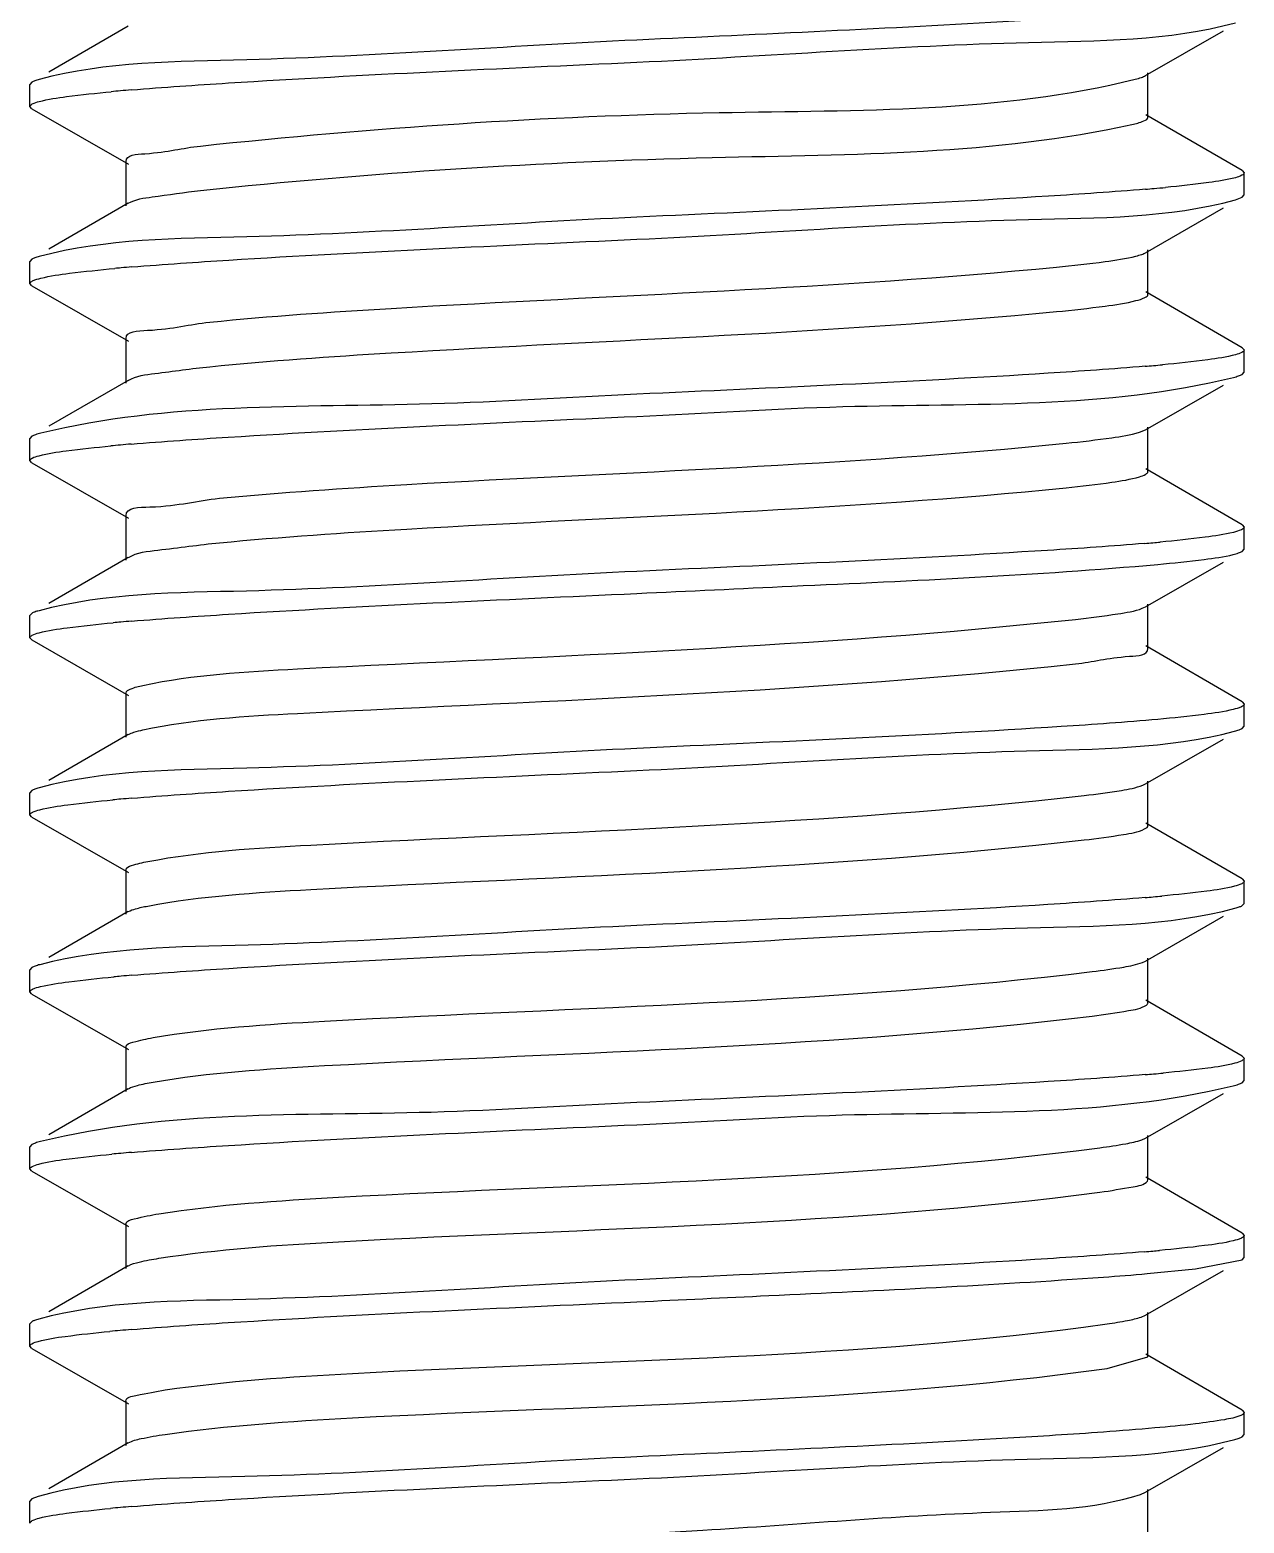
# Model space of a CAD drawing. Extents: x 1247970 to 1725648, y 860327 to 1277876.
# Drawn here: x 1330866.7 to 1330928.2, y 1199817.8 to 1199893.5 of the extents above; entities that cross this region are included whole.
import ezdxf

# ---------------------------------------------------------------- set-up
doc = ezdxf.new("R2010")
doc.units = 0
doc.header["$LTSCALE"] = 1000
doc.header["$MEASUREMENT"] = 0
doc.layers.get('0').update_dxf_attribs({"color": 254})
doc.layers.add('TK', color=4, linetype='Continuous')

# ---------------------------------------------------------------- blocks, each defined once
blk = doc.blocks.new('A$C63786A89')
at = {"linetype": 'Continuous'}
for p, q in [((-2145.343, 7249.916), (-2149.364, 7247.585)), ((-2093.794, 7247.412), (-2089.847, 7249.678)), ((-2093.675, 7245.293), (-2093.675, 7247.549)), ((-2150.233, 7247.082), (-2150.332, 7246.967)), ((-2150.332, 7245.848), (-2150.332, 7246.967)), ((-2150.231, 7245.732), (-2150.332, 7245.848)), ((-2150.231, 7245.732), (-2145.341, 7242.926)), ((-2088.903, 7242.596), (-2093.792, 7245.429)), ((-2145.461, 7243.063), (-2145.461, 7240.807)), ((-2088.903, 7242.596), (-2088.804, 7242.481)), ((-2088.804, 7241.361), (-2088.804, 7242.481)), ((-2089.244, 7241.119), (-2088.905, 7241.246)), ((-2088.905, 7241.246), (-2088.804, 7241.362)), ((-2145.343, 7240.943), (-2149.364, 7238.612)), ((-2093.794, 7238.439), (-2089.847, 7240.705)), ((-2150.233, 7238.109), (-2150.332, 7237.995)), ((-2093.675, 7236.32), (-2093.675, 7238.576)), ((-2150.332, 7236.875), (-2150.332, 7237.995)), ((-2150.231, 7236.759), (-2150.332, 7236.875)), ((-2150.231, 7236.759), (-2145.341, 7233.953)), ((-2088.903, 7233.623), (-2093.792, 7236.456)), ((-2145.461, 7234.09), (-2145.461, 7231.834)), ((-2088.903, 7233.623), (-2088.804, 7233.509)), ((-2088.804, 7232.389), (-2088.804, 7233.508)), ((-2145.343, 7231.97), (-2149.364, 7229.64)), ((-2088.905, 7232.273), (-2088.804, 7232.388)), ((-2093.794, 7229.466), (-2089.847, 7231.732)), ((-2150.233, 7229.136), (-2150.332, 7229.022)), ((-2150.332, 7227.902), (-2150.332, 7229.022)), ((-2094.108, 7229.342), (-2093.795, 7229.466)), ((-2093.675, 7227.348), (-2093.675, 7229.604)), ((-2150.231, 7227.787), (-2150.332, 7227.902)), ((-2150.231, 7227.787), (-2145.341, 7224.98)), ((-2088.903, 7224.65), (-2093.792, 7227.484)), ((-2145.461, 7225.117), (-2145.461, 7222.861)), ((-2088.903, 7224.65), (-2088.804, 7224.535)), ((-2088.804, 7223.416), (-2088.804, 7224.535)), ((-2145.343, 7222.997), (-2149.364, 7220.667)), ((-2088.905, 7223.3), (-2088.804, 7223.416)), ((-2093.794, 7220.493), (-2089.847, 7222.76)), ((-2093.675, 7218.375), (-2093.675, 7220.631)), ((-2150.233, 7220.163), (-2150.332, 7220.049)), ((-2150.332, 7218.929), (-2150.332, 7220.049)), ((-2093.962, 7220.418), (-2093.794, 7220.493)), ((-2150.231, 7218.814), (-2150.332, 7218.929)), ((-2150.231, 7218.814), (-2145.341, 7216.007)), ((-2088.903, 7215.677), (-2093.792, 7218.511)), ((-2145.461, 7216.144), (-2145.461, 7213.888)), ((-2088.903, 7215.677), (-2088.804, 7215.562)), ((-2088.804, 7214.443), (-2088.804, 7215.562)), ((-2145.343, 7214.024), (-2149.364, 7211.694)), ((-2088.905, 7214.327), (-2088.804, 7214.443)), ((-2093.794, 7211.521), (-2089.847, 7213.787)), ((-2093.936, 7211.455), (-2093.794, 7211.521)), ((-2093.675, 7209.402), (-2093.675, 7211.658)), ((-2150.233, 7211.191), (-2150.332, 7211.075)), ((-2150.332, 7209.957), (-2150.332, 7211.076)), ((-2150.231, 7209.841), (-2150.332, 7209.957)), ((-2150.231, 7209.841), (-2145.341, 7207.034)), ((-2088.903, 7206.704), (-2093.792, 7209.538)), ((-2145.461, 7207.171), (-2145.461, 7204.915)), ((-2088.903, 7206.704), (-2088.804, 7206.59)), ((-2088.804, 7205.47), (-2088.804, 7206.59)), ((-2088.905, 7205.354), (-2088.804, 7205.47)), ((-2145.343, 7205.051), (-2149.364, 7202.721)), ((-2093.794, 7202.548), (-2089.847, 7204.814)), ((-2093.956, 7202.474), (-2093.794, 7202.548)), ((-2093.675, 7200.429), (-2093.675, 7202.685)), ((-2150.233, 7202.218), (-2150.332, 7202.103)), ((-2150.332, 7200.984), (-2150.332, 7202.103)), ((-2150.231, 7200.868), (-2150.332, 7200.984)), ((-2150.231, 7200.868), (-2145.341, 7198.061)), ((-2088.903, 7197.731), (-2093.792, 7200.565)), ((-2145.461, 7198.199), (-2145.461, 7195.943)), ((-2088.903, 7197.731), (-2088.804, 7197.617)), ((-2088.804, 7196.497), (-2088.804, 7197.617)), ((-2088.905, 7196.382), (-2088.804, 7196.497)), ((-2145.343, 7196.079), (-2149.364, 7193.748)), ((-2093.794, 7193.575), (-2089.847, 7195.841)), ((-2093.982, 7193.492), (-2093.794, 7193.575)), ((-2093.675, 7191.456), (-2093.675, 7193.712)), ((-2150.233, 7193.245), (-2150.332, 7193.131)), ((-2150.332, 7192.011), (-2150.332, 7193.13)), ((-2150.231, 7191.895), (-2150.332, 7192.01)), ((-2150.231, 7191.895), (-2145.341, 7189.088)), ((-2088.903, 7188.758), (-2093.792, 7191.592)), ((-2093.703, 7191.389), (-2093.675, 7191.456)), ((-2145.461, 7189.226), (-2145.461, 7186.97)), ((-2088.903, 7188.758), (-2088.804, 7188.644)), ((-2088.804, 7187.524), (-2088.804, 7188.644)), ((-2091.272, 7186.948), (-2088.905, 7187.409)), ((-2088.905, 7187.409), (-2088.804, 7187.524)), ((-2145.343, 7187.106), (-2149.364, 7184.775)), ((-2093.794, 7184.602), (-2089.847, 7186.868)), ((-2093.716, 7186.706), (-2091.272, 7186.948)), ((-2094.016, 7184.508), (-2093.796, 7184.602)), ((-2093.675, 7182.483), (-2093.675, 7184.739)), ((-2150.233, 7184.272), (-2150.332, 7184.157)), ((-2150.332, 7183.038), (-2150.332, 7184.157)), ((-2150.231, 7182.922), (-2150.332, 7183.037)), ((-2150.231, 7182.922), (-2145.341, 7180.116)), ((-2095.752, 7181.907), (-2093.675, 7182.483)), ((-2088.903, 7179.786), (-2093.792, 7182.619)), ((-2145.461, 7180.253), (-2145.461, 7177.997)), ((-2088.903, 7179.786), (-2088.804, 7179.671)), ((-2088.804, 7178.552), (-2088.804, 7179.671)), ((-2088.905, 7178.436), (-2088.804, 7178.552)), ((-2145.343, 7178.133), (-2149.364, 7175.802)), ((-2093.794, 7175.629), (-2089.847, 7177.895)), ((-2150.233, 7175.299), (-2150.332, 7175.184)), ((-2149.908, 7175.422), (-2150.232, 7175.299)), ((-2094.054, 7175.522), (-2093.795, 7175.629)), ((-2093.675, 7173.51), (-2093.675, 7175.766)), ((-2150.332, 7174.065), (-2150.332, 7175.185))]:
    blk.add_line(p, q, dxfattribs=at)
for centre, radius, start, end in [((-2136.534, 7142.288), 104.756, 95.03964, 95.29843), ((-2134.773, 7122.319), 124.802, 94.78916, 95.03948), ((-2104.077, 7362.72), 121.5, 274.85149, 275.05703), ((-2102.312, 7342.841), 101.543, 275.05377, 275.38321), ((-2136.181, 7129.394), 108.692, 95.02293, 95.20111), ((-2134.674, 7112.198), 125.955, 94.77821, 95.0211), ((-2104.15, 7354.585), 122.341, 274.84309, 275.04108), ((-2102.628, 7337.356), 105.045, 275.04006, 275.28894), ((-2136.593, 7125.002), 104.093, 95.04239, 95.31564), ((-2134.789, 7104.556), 124.619, 94.79096, 95.04259), ((-2104.224, 7346.474), 123.206, 274.83434, 275.02852), ((-2102.864, 7331.011), 107.683, 275.02867, 275.22451), ((-2136.351, 7113.345), 106.788, 95.03121, 95.24679), ((-2134.726, 7094.858), 125.346, 94.78394, 95.03008), ((-2134.726, 7085.891), 125.341, 94.78392, 95.03074), ((-2136.366, 7104.542), 106.618, 95.03179, 95.25142), ((-2104.168, 7327.878), 122.553, 274.841, 275.03824), ((-2102.679, 7311.008), 105.617, 275.03749, 275.27501), ((-2136.271, 7094.502), 107.689, 95.02721, 95.22571), ((-2134.697, 7076.578), 125.682, 94.78087, 95.02573), ((-2104.127, 7318.44), 122.086, 274.84609, 275.04577), ((-2102.536, 7300.45), 104.026, 275.04416, 275.31589), ((-2136.482, 7087.879), 105.33, 95.03737, 95.2834), ((-2134.762, 7068.354), 124.93, 94.7879, 95.03691), ((-2104.246, 7310.833), 123.457, 274.83159, 275.02432), ((-2102.944, 7296.018), 108.585, 275.02481, 275.20231), ((-2108.278, 7358.047), 171.959, 274.116, 274.85755), ((-2136.677, 7081.062), 103.165, 95.04634, 95.3396), ((-2134.813, 7059.976), 124.333, 94.79347, 95.04708), ((-2136.612, 7071.38), 103.878, 95.04292, 95.32242), ((-2134.782, 7050.644), 124.694, 94.78921, 95.04323)]:
    blk.add_arc(centre, radius, start, end, dxfattribs=at)
for points, knots in [([(-2095.57, 7250.488), (-2097.191, 7250.368), (-2105.186, 7249.863), (-2113.19, 7249.507), (-2119.568, 7249.211)], [0, 0, 0, 0, 0.202944, 1, 1, 1, 1]), ([(-2119.568, 7248.091), (-2112.955, 7248.398), (-2102.92, 7249.211), (-2092.631, 7249.161), (-2089.245, 7250.092)], [0, 0, 0, 0, 0.6534, 1, 1, 1, 1]), ([(-2119.568, 7249.211), (-2126.161, 7248.905), (-2136.193, 7248.111), (-2146.461, 7248.127), (-2149.864, 7247.217)], [0, 0, 0, 0, 0.65198, 1, 1, 1, 1]), ([(-2145.193, 7246.685), (-2143.554, 7246.823), (-2135.018, 7247.399), (-2126.471, 7247.771), (-2119.568, 7248.091)], [0, 0, 0, 0, 0.192175, 1, 1, 1, 1]), ([(-2149.864, 7247.217), (-2149.938, 7247.197), (-2150.063, 7247.16), (-2150.185, 7247.109), (-2150.232, 7247.082)], [0, 0, 0, 0, 0.581311, 1, 1, 1, 1]), ([(-2141.685, 7243.844), (-2132.958, 7244.77), (-2117.224, 7245.849), (-2101.166, 7245.529), (-2094.323, 7247.229)], [0, 0, 0, 0, 0.554501, 1, 1, 1, 1]), ([(-2094.323, 7247.229), (-2094.216, 7247.255), (-2094.037, 7247.305), (-2093.862, 7247.374), (-2093.796, 7247.412)], [0, 0, 0, 0, 0.588283, 1, 1, 1, 1]), ([(-2149.86, 7246.098), (-2149.405, 7246.219), (-2148.184, 7246.395), (-2146.963, 7246.526), (-2146.207, 7246.596)], [0, 0, 0, 0, 0.382756, 1, 1, 1, 1]), ([(-2150.33, 7245.848), (-2150.33, 7245.905), (-2150.138, 7246.026), (-2149.981, 7246.066), (-2149.86, 7246.098)], [0, 0, 0, 0, 0.314582, 1, 1, 1, 1]), ([(-2141.685, 7241.588), (-2133.073, 7242.501), (-2117.371, 7243.491), (-2101.431, 7243.395), (-2094.488, 7244.934)], [0, 0, 0, 0, 0.549117, 1, 1, 1, 1]), ([(-2094.488, 7244.934), (-2094.282, 7244.98), (-2094.031, 7245.039), (-2093.677, 7245.203), (-2093.676, 7245.293)], [0, 0, 0, 0, 0.699982, 1, 1, 1, 1]), ([(-2145.459, 7243.063), (-2145.461, 7243.409), (-2143.522, 7243.461), (-2142.627, 7243.744), (-2141.685, 7243.844)], [0, 0, 0, 0, 0.267599, 1, 1, 1, 1]), ([(-2089.245, 7242.239), (-2089.684, 7242.118), (-2090.868, 7241.945), (-2092.051, 7241.816), (-2092.785, 7241.746)], [0, 0, 0, 0, 0.381366, 1, 1, 1, 1]), ([(-2088.805, 7242.481), (-2088.805, 7242.426), (-2088.983, 7242.309), (-2089.132, 7242.27), (-2089.245, 7242.239)], [0, 0, 0, 0, 0.317499, 1, 1, 1, 1]), ([(-2145.343, 7240.943), (-2144.983, 7241.152), (-2143.71, 7241.317), (-2142.505, 7241.501), (-2141.685, 7241.588)], [0, 0, 0, 0, 0.335587, 1, 1, 1, 1]), ([(-2093.801, 7241.656), (-2095.439, 7241.517), (-2104.022, 7240.933), (-2112.616, 7240.56), (-2119.568, 7240.238)], [0, 0, 0, 0, 0.191032, 1, 1, 1, 1]), ([(-2119.568, 7239.118), (-2112.955, 7239.425), (-2102.92, 7240.238), (-2092.631, 7240.187), (-2089.244, 7241.119)], [0, 0, 0, 0, 0.653325, 1, 1, 1, 1]), ([(-2119.568, 7240.238), (-2126.157, 7239.932), (-2136.189, 7239.141), (-2146.454, 7239.152), (-2149.86, 7238.245)], [0, 0, 0, 0, 0.651752, 1, 1, 1, 1]), ([(-2145.166, 7237.715), (-2143.527, 7237.852), (-2135, 7238.427), (-2126.462, 7238.798), (-2119.568, 7239.118)], [0, 0, 0, 0, 0.192384, 1, 1, 1, 1]), ([(-2149.86, 7238.245), (-2149.934, 7238.225), (-2150.061, 7238.188), (-2150.184, 7238.137), (-2150.232, 7238.109)], [0, 0, 0, 0, 0.581799, 1, 1, 1, 1]), ([(-2098.313, 7237.708), (-2097.49, 7237.788), (-2096.143, 7237.936), (-2094.797, 7238.135), (-2094.283, 7238.266)], [0, 0, 0, 0, 0.609322, 1, 1, 1, 1]), ([(-2094.283, 7238.266), (-2094.185, 7238.291), (-2094.019, 7238.339), (-2093.857, 7238.403), (-2093.795, 7238.439)], [0, 0, 0, 0, 0.585299, 1, 1, 1, 1]), ([(-2149.772, 7237.148), (-2149.297, 7237.264), (-2148.049, 7237.439), (-2146.8, 7237.569), (-2146.034, 7237.639)], [0, 0, 0, 0, 0.388822, 1, 1, 1, 1]), ([(-2141.214, 7234.92), (-2138.156, 7235.227), (-2123.854, 7236.193), (-2109.518, 7236.626), (-2098.313, 7237.708)], [0, 0, 0, 0, 0.214464, 1, 1, 1, 1]), ([(-2150.33, 7236.875), (-2150.33, 7236.94), (-2150.094, 7237.069), (-2149.914, 7237.113), (-2149.772, 7237.148)], [0, 0, 0, 0, 0.307579, 1, 1, 1, 1]), ([(-2098.313, 7235.452), (-2097.49, 7235.532), (-2096.143, 7235.68), (-2094.797, 7235.879), (-2094.283, 7236.01)], [0, 0, 0, 0, 0.609322, 1, 1, 1, 1]), ([(-2094.283, 7236.01), (-2094.128, 7236.05), (-2093.929, 7236.1), (-2093.676, 7236.248), (-2093.676, 7236.32)], [0, 0, 0, 0, 0.688751, 1, 1, 1, 1]), ([(-2141.214, 7232.663), (-2138.156, 7232.971), (-2123.854, 7233.937), (-2109.518, 7234.37), (-2098.313, 7235.452)], [0, 0, 0, 0, 0.214464, 1, 1, 1, 1]), ([(-2145.459, 7234.09), (-2145.459, 7234.477), (-2143.269, 7234.487), (-2142.271, 7234.813), (-2141.214, 7234.92)], [0, 0, 0, 0, 0.266799, 1, 1, 1, 1]), ([(-2088.805, 7233.509), (-2088.804, 7233.455), (-2088.982, 7233.336), (-2089.131, 7233.297), (-2089.244, 7233.266)], [0, 0, 0, 0, 0.316782, 1, 1, 1, 1]), ([(-2089.244, 7233.266), (-2089.7, 7233.141), (-2090.939, 7232.963), (-2092.176, 7232.83), (-2092.945, 7232.759)], [0, 0, 0, 0, 0.379621, 1, 1, 1, 1]), ([(-2145.343, 7231.97), (-2144.942, 7232.204), (-2143.501, 7232.367), (-2142.143, 7232.57), (-2141.214, 7232.663)], [0, 0, 0, 0, 0.332004, 1, 1, 1, 1]), ([(-2093.821, 7232.681), (-2095.459, 7232.542), (-2104.036, 7231.959), (-2112.624, 7231.587), (-2119.568, 7231.265)], [0, 0, 0, 0, 0.191253, 1, 1, 1, 1]), ([(-2119.568, 7230.145), (-2116.093, 7230.307), (-2106.05, 7230.985), (-2095.77, 7230.526), (-2089.347, 7232.12)], [0, 0, 0, 0, 0.344502, 1, 1, 1, 1]), ([(-2089.347, 7232.12), (-2089.258, 7232.142), (-2089.108, 7232.184), (-2088.961, 7232.241), (-2088.906, 7232.273)], [0, 0, 0, 0, 0.588417, 1, 1, 1, 1]), ([(-2119.568, 7231.265), (-2123.035, 7231.104), (-2133.075, 7230.431), (-2143.342, 7230.867), (-2149.772, 7229.295)], [0, 0, 0, 0, 0.34402, 1, 1, 1, 1]), ([(-2145.197, 7228.739), (-2143.559, 7228.877), (-2135.021, 7229.454), (-2126.473, 7229.825), (-2119.568, 7230.145)], [0, 0, 0, 0, 0.19214, 1, 1, 1, 1]), ([(-2149.772, 7229.295), (-2149.865, 7229.272), (-2150.022, 7229.229), (-2150.174, 7229.17), (-2150.232, 7229.136)], [0, 0, 0, 0, 0.590782, 1, 1, 1, 1]), ([(-2097.821, 7228.784), (-2097.049, 7228.863), (-2095.807, 7229.01), (-2094.564, 7229.204), (-2094.108, 7229.342)], [0, 0, 0, 0, 0.619878, 1, 1, 1, 1]), ([(-2149.867, 7228.151), (-2149.416, 7228.272), (-2148.202, 7228.447), (-2146.988, 7228.577), (-2146.237, 7228.647)], [0, 0, 0, 0, 0.382383, 1, 1, 1, 1]), ([(-2140.717, 7225.995), (-2137.563, 7226.297), (-2123.264, 7227.253), (-2108.925, 7227.656), (-2097.821, 7228.784)], [0, 0, 0, 0, 0.221081, 1, 1, 1, 1]), ([(-2150.33, 7227.902), (-2150.33, 7227.959), (-2150.141, 7228.079), (-2149.986, 7228.119), (-2149.867, 7228.151)], [0, 0, 0, 0, 0.315262, 1, 1, 1, 1]), ([(-2097.821, 7226.528), (-2097.049, 7226.607), (-2095.807, 7226.754), (-2094.564, 7226.948), (-2094.108, 7227.086)], [0, 0, 0, 0, 0.619878, 1, 1, 1, 1]), ([(-2094.108, 7227.086), (-2093.996, 7227.12), (-2093.844, 7227.164), (-2093.676, 7227.291), (-2093.676, 7227.348)], [0, 0, 0, 0, 0.673303, 1, 1, 1, 1]), ([(-2145.459, 7225.117), (-2145.458, 7225.547), (-2143.002, 7225.509), (-2141.897, 7225.883), (-2140.717, 7225.995)], [0, 0, 0, 0, 0.266281, 1, 1, 1, 1]), ([(-2140.717, 7223.739), (-2137.563, 7224.041), (-2123.264, 7224.997), (-2108.925, 7225.4), (-2097.821, 7226.528)], [0, 0, 0, 0, 0.221081, 1, 1, 1, 1]), ([(-2088.805, 7224.535), (-2088.806, 7224.471), (-2089.033, 7224.344), (-2089.209, 7224.301), (-2089.347, 7224.266)], [0, 0, 0, 0, 0.309131, 1, 1, 1, 1]), ([(-2145.342, 7222.997), (-2144.898, 7223.256), (-2143.28, 7223.416), (-2141.762, 7223.639), (-2140.717, 7223.739)], [0, 0, 0, 0, 0.328882, 1, 1, 1, 1]), ([(-2093.841, 7223.706), (-2095.479, 7223.568), (-2104.049, 7222.986), (-2112.63, 7222.614), (-2119.568, 7222.292)], [0, 0, 0, 0, 0.191405, 1, 1, 1, 1]), ([(-2089.347, 7224.266), (-2089.817, 7224.15), (-2091.057, 7223.975), (-2092.297, 7223.845), (-2093.058, 7223.775)], [0, 0, 0, 0, 0.3879, 1, 1, 1, 1]), ([(-2093.176, 7222.645), (-2092.393, 7222.716), (-2091.116, 7222.848), (-2089.839, 7223.026), (-2089.354, 7223.145)], [0, 0, 0, 0, 0.611567, 1, 1, 1, 1]), ([(-2089.354, 7223.145), (-2089.263, 7223.168), (-2089.11, 7223.21), (-2088.961, 7223.268), (-2088.904, 7223.3)], [0, 0, 0, 0, 0.589276, 1, 1, 1, 1]), ([(-2119.568, 7222.292), (-2126.163, 7221.986), (-2136.195, 7221.19), (-2146.466, 7221.21), (-2149.867, 7220.297)], [0, 0, 0, 0, 0.652135, 1, 1, 1, 1]), ([(-2119.568, 7221.173), (-2116.953, 7221.294), (-2108.153, 7221.717), (-2099.345, 7222.088), (-2093.176, 7222.645)], [0, 0, 0, 0, 0.297026, 1, 1, 1, 1]), ([(-2145.18, 7219.768), (-2143.541, 7219.905), (-2135.009, 7220.481), (-2126.467, 7220.852), (-2119.568, 7221.173)], [0, 0, 0, 0, 0.192285, 1, 1, 1, 1]), ([(-2149.867, 7220.297), (-2149.94, 7220.278), (-2150.064, 7220.241), (-2150.185, 7220.191), (-2150.232, 7220.163)], [0, 0, 0, 0, 0.580955, 1, 1, 1, 1]), ([(-2144.601, 7216.513), (-2142.033, 7217.067), (-2126.192, 7217.948), (-2110.443, 7218.455), (-2097.355, 7219.86)], [0, 0, 0, 0, 0.166343, 1, 1, 1, 1]), ([(-2097.355, 7219.86), (-2096.635, 7219.937), (-2095.502, 7220.084), (-2094.359, 7220.271), (-2093.962, 7220.418)], [0, 0, 0, 0, 0.63075, 1, 1, 1, 1]), ([(-2150.33, 7218.929), (-2150.331, 7218.986), (-2150.141, 7219.106), (-2149.985, 7219.146), (-2149.866, 7219.178)], [0, 0, 0, 0, 0.31452, 1, 1, 1, 1]), ([(-2149.866, 7219.178), (-2149.401, 7219.303), (-2148.147, 7219.481), (-2146.894, 7219.614), (-2146.116, 7219.686)], [0, 0, 0, 0, 0.381348, 1, 1, 1, 1]), ([(-2097.355, 7217.604), (-2096.438, 7217.702), (-2095.562, 7217.978), (-2093.673, 7218.035), (-2093.675, 7218.375)], [0, 0, 0, 0, 0.730965, 1, 1, 1, 1]), ([(-2144.601, 7214.257), (-2142.033, 7214.811), (-2126.192, 7215.692), (-2110.443, 7216.199), (-2097.355, 7217.604)], [0, 0, 0, 0, 0.166343, 1, 1, 1, 1]), ([(-2145.459, 7216.144), (-2145.459, 7216.239), (-2145.08, 7216.405), (-2144.819, 7216.466), (-2144.601, 7216.513)], [0, 0, 0, 0, 0.298083, 1, 1, 1, 1]), ([(-2088.804, 7215.562), (-2088.804, 7215.498), (-2089.036, 7215.37), (-2089.213, 7215.327), (-2089.354, 7215.292)], [0, 0, 0, 0, 0.307398, 1, 1, 1, 1]), ([(-2093.176, 7214.792), (-2094.808, 7214.644), (-2103.599, 7214.029), (-2112.403, 7213.652), (-2119.568, 7213.319)], [0, 0, 0, 0, 0.185968, 1, 1, 1, 1]), ([(-2089.354, 7215.292), (-2089.839, 7215.173), (-2091.116, 7214.995), (-2092.393, 7214.862), (-2093.176, 7214.792)], [0, 0, 0, 0, 0.388433, 1, 1, 1, 1]), ([(-2145.342, 7214.024), (-2145.253, 7214.076), (-2145.005, 7214.163), (-2144.754, 7214.224), (-2144.601, 7214.257)], [0, 0, 0, 0, 0.396244, 1, 1, 1, 1]), ([(-2119.568, 7212.2), (-2112.989, 7212.505), (-2102.959, 7213.286), (-2092.705, 7213.293), (-2089.29, 7214.189)], [0, 0, 0, 0, 0.651029, 1, 1, 1, 1]), ([(-2089.29, 7214.189), (-2089.213, 7214.209), (-2089.082, 7214.247), (-2088.955, 7214.299), (-2088.905, 7214.327)], [0, 0, 0, 0, 0.582546, 1, 1, 1, 1]), ([(-2119.568, 7213.319), (-2126.161, 7213.013), (-2136.193, 7212.218), (-2146.463, 7212.236), (-2149.866, 7211.325)], [0, 0, 0, 0, 0.651997, 1, 1, 1, 1]), ([(-2145.18, 7210.795), (-2143.541, 7210.932), (-2135.01, 7211.508), (-2126.467, 7211.879), (-2119.568, 7212.2)], [0, 0, 0, 0, 0.192274, 1, 1, 1, 1]), ([(-2149.866, 7211.325), (-2149.939, 7211.305), (-2150.064, 7211.268), (-2150.185, 7211.218), (-2150.232, 7211.191)], [0, 0, 0, 0, 0.581206, 1, 1, 1, 1]), ([(-2144.36, 7207.589), (-2141.641, 7208.109), (-2125.761, 7209.065), (-2109.918, 7209.455), (-2096.914, 7210.936)], [0, 0, 0, 0, 0.174628, 1, 1, 1, 1]), ([(-2096.914, 7210.936), (-2096.282, 7211.008), (-2095.286, 7211.144), (-2094.283, 7211.32), (-2093.936, 7211.455)], [0, 0, 0, 0, 0.630968, 1, 1, 1, 1]), ([(-2150.33, 7209.957), (-2150.33, 7210.017), (-2150.123, 7210.14), (-2149.957, 7210.182), (-2149.829, 7210.215)], [0, 0, 0, 0, 0.311793, 1, 1, 1, 1]), ([(-2149.829, 7210.215), (-2149.364, 7210.335), (-2148.126, 7210.511), (-2146.888, 7210.642), (-2146.125, 7210.712)], [0, 0, 0, 0, 0.384822, 1, 1, 1, 1]), ([(-2093.846, 7209.238), (-2093.8, 7209.259), (-2093.728, 7209.296), (-2093.675, 7209.371), (-2093.676, 7209.402)], [0, 0, 0, 0, 0.622185, 1, 1, 1, 1]), ([(-2144.36, 7205.333), (-2141.641, 7205.853), (-2125.761, 7206.809), (-2109.918, 7207.199), (-2096.914, 7208.68)], [0, 0, 0, 0, 0.174628, 1, 1, 1, 1]), ([(-2096.914, 7208.68), (-2096.245, 7208.756), (-2095.223, 7208.904), (-2094.177, 7209.078), (-2093.846, 7209.238)], [0, 0, 0, 0, 0.64689, 1, 1, 1, 1]), ([(-2145.46, 7207.171), (-2145.459, 7207.287), (-2144.957, 7207.462), (-2144.638, 7207.536), (-2144.36, 7207.589)], [0, 0, 0, 0, 0.290278, 1, 1, 1, 1]), ([(-2089.29, 7206.335), (-2089.75, 7206.215), (-2090.98, 7206.039), (-2092.209, 7205.908), (-2092.969, 7205.838)], [0, 0, 0, 0, 0.383735, 1, 1, 1, 1]), ([(-2088.805, 7206.59), (-2088.805, 7206.531), (-2089.005, 7206.409), (-2089.166, 7206.368), (-2089.29, 7206.335)], [0, 0, 0, 0, 0.313218, 1, 1, 1, 1]), ([(-2093.826, 7205.762), (-2095.464, 7205.623), (-2104.039, 7205.041), (-2112.625, 7204.669), (-2119.568, 7204.346)], [0, 0, 0, 0, 0.191286, 1, 1, 1, 1]), ([(-2145.342, 7205.051), (-2145.228, 7205.117), (-2144.899, 7205.221), (-2144.567, 7205.294), (-2144.36, 7205.333)], [0, 0, 0, 0, 0.384345, 1, 1, 1, 1]), ([(-2119.568, 7203.227), (-2112.972, 7203.533), (-2102.94, 7204.329), (-2092.669, 7204.309), (-2089.268, 7205.222)], [0, 0, 0, 0, 0.652142, 1, 1, 1, 1]), ([(-2089.268, 7205.222), (-2089.196, 7205.241), (-2089.072, 7205.278), (-2088.952, 7205.327), (-2088.905, 7205.354)], [0, 0, 0, 0, 0.580085, 1, 1, 1, 1]), ([(-2119.568, 7204.346), (-2126.135, 7204.041), (-2136.162, 7203.271), (-2146.404, 7203.245), (-2149.829, 7202.362)], [0, 0, 0, 0, 0.650215, 1, 1, 1, 1]), ([(-2145.172, 7201.823), (-2143.534, 7201.96), (-2135.005, 7202.536), (-2126.464, 7202.907), (-2119.568, 7203.227)], [0, 0, 0, 0, 0.192329, 1, 1, 1, 1]), ([(-2096.5, 7202.012), (-2095.967, 7202.076), (-2095.115, 7202.197), (-2094.262, 7202.36), (-2093.956, 7202.474)], [0, 0, 0, 0, 0.62214, 1, 1, 1, 1]), ([(-2149.829, 7202.362), (-2149.91, 7202.341), (-2150.047, 7202.301), (-2150.181, 7202.248), (-2150.232, 7202.218)], [0, 0, 0, 0, 0.585166, 1, 1, 1, 1]), ([(-2149.788, 7201.253), (-2149.318, 7201.369), (-2148.079, 7201.544), (-2146.84, 7201.674), (-2146.079, 7201.743)], [0, 0, 0, 0, 0.387939, 1, 1, 1, 1]), ([(-2144.092, 7198.665), (-2141.225, 7199.158), (-2125.317, 7200.165), (-2109.401, 7200.445), (-2096.5, 7202.012)], [0, 0, 0, 0, 0.182859, 1, 1, 1, 1]), ([(-2150.33, 7200.984), (-2150.33, 7201.048), (-2150.102, 7201.175), (-2149.926, 7201.218), (-2149.788, 7201.253)], [0, 0, 0, 0, 0.309185, 1, 1, 1, 1]), ([(-2096.5, 7199.756), (-2095.884, 7199.83), (-2094.982, 7199.985), (-2094.018, 7200.137), (-2093.759, 7200.313)], [0, 0, 0, 0, 0.66451, 1, 1, 1, 1]), ([(-2093.759, 7200.313), (-2093.736, 7200.329), (-2093.696, 7200.36), (-2093.675, 7200.409), (-2093.675, 7200.429)], [0, 0, 0, 0, 0.582751, 1, 1, 1, 1]), ([(-2144.092, 7196.409), (-2141.225, 7196.902), (-2125.317, 7197.909), (-2109.401, 7198.189), (-2096.5, 7199.756)], [0, 0, 0, 0, 0.182859, 1, 1, 1, 1]), ([(-2145.46, 7198.199), (-2145.459, 7198.338), (-2144.816, 7198.516), (-2144.436, 7198.606), (-2144.092, 7198.665)], [0, 0, 0, 0, 0.284383, 1, 1, 1, 1]), ([(-2089.268, 7197.368), (-2089.719, 7197.247), (-2090.933, 7197.072), (-2092.147, 7196.941), (-2092.898, 7196.871)], [0, 0, 0, 0, 0.382378, 1, 1, 1, 1]), ([(-2088.805, 7197.617), (-2088.805, 7197.56), (-2088.994, 7197.44), (-2089.149, 7197.4), (-2089.268, 7197.368)], [0, 0, 0, 0, 0.315236, 1, 1, 1, 1]), ([(-2145.342, 7196.079), (-2145.202, 7196.16), (-2144.779, 7196.278), (-2144.358, 7196.363), (-2144.092, 7196.409)], [0, 0, 0, 0, 0.374334, 1, 1, 1, 1]), ([(-2093.813, 7196.79), (-2095.451, 7196.651), (-2104.03, 7196.068), (-2112.621, 7195.696), (-2119.568, 7195.373)], [0, 0, 0, 0, 0.191191, 1, 1, 1, 1]), ([(-2119.568, 7194.254), (-2116.1, 7194.415), (-2106.06, 7195.088), (-2095.793, 7194.652), (-2089.363, 7196.224)], [0, 0, 0, 0, 0.344032, 1, 1, 1, 1]), ([(-2089.363, 7196.224), (-2089.271, 7196.247), (-2089.115, 7196.29), (-2088.963, 7196.348), (-2088.906, 7196.382)], [0, 0, 0, 0, 0.589906, 1, 1, 1, 1]), ([(-2119.568, 7195.373), (-2123.042, 7195.212), (-2133.085, 7194.534), (-2143.365, 7194.992), (-2149.788, 7193.399)], [0, 0, 0, 0, 0.344497, 1, 1, 1, 1]), ([(-2145.189, 7192.848), (-2143.551, 7192.986), (-2135.016, 7193.562), (-2126.47, 7193.934), (-2119.568, 7194.254)], [0, 0, 0, 0, 0.192206, 1, 1, 1, 1]), ([(-2149.788, 7193.399), (-2149.878, 7193.377), (-2150.029, 7193.335), (-2150.176, 7193.277), (-2150.232, 7193.245)], [0, 0, 0, 0, 0.589273, 1, 1, 1, 1]), ([(-2096.113, 7193.087), (-2095.674, 7193.145), (-2094.959, 7193.251), (-2094.246, 7193.397), (-2093.982, 7193.492)], [0, 0, 0, 0, 0.611883, 1, 1, 1, 1]), ([(-2149.883, 7192.255), (-2149.426, 7192.38), (-2148.187, 7192.557), (-2146.95, 7192.69), (-2146.181, 7192.761)], [0, 0, 0, 0, 0.380271, 1, 1, 1, 1]), ([(-2143.794, 7189.741), (-2140.786, 7190.211), (-2124.862, 7191.254), (-2108.894, 7191.423), (-2096.113, 7193.087)], [0, 0, 0, 0, 0.191054, 1, 1, 1, 1]), ([(-2150.33, 7192.01), (-2150.331, 7192.065), (-2150.15, 7192.184), (-2149.998, 7192.224), (-2149.883, 7192.255)], [0, 0, 0, 0, 0.316161, 1, 1, 1, 1]), ([(-2096.113, 7190.831), (-2095.549, 7190.905), (-2094.788, 7191.069), (-2093.871, 7191.191), (-2093.703, 7191.389)], [0, 0, 0, 0, 0.685951, 1, 1, 1, 1]), ([(-2143.794, 7187.485), (-2140.786, 7187.955), (-2124.862, 7188.998), (-2108.894, 7189.167), (-2096.113, 7190.831)], [0, 0, 0, 0, 0.191054, 1, 1, 1, 1]), ([(-2145.461, 7189.226), (-2145.46, 7189.39), (-2144.658, 7189.566), (-2144.213, 7189.675), (-2143.794, 7189.741)], [0, 0, 0, 0, 0.279837, 1, 1, 1, 1]), ([(-2089.363, 7188.371), (-2089.838, 7188.255), (-2091.085, 7188.08), (-2092.334, 7187.95), (-2093.099, 7187.88)], [0, 0, 0, 0, 0.38881, 1, 1, 1, 1]), ([(-2088.805, 7188.644), (-2088.805, 7188.578), (-2089.041, 7188.45), (-2089.221, 7188.406), (-2089.363, 7188.371)], [0, 0, 0, 0, 0.307598, 1, 1, 1, 1]), ([(-2145.342, 7187.106), (-2145.173, 7187.203), (-2144.647, 7187.336), (-2144.128, 7187.433), (-2143.794, 7187.485)], [0, 0, 0, 0, 0.365822, 1, 1, 1, 1]), ([(-2093.848, 7187.814), (-2095.486, 7187.676), (-2104.053, 7187.095), (-2112.633, 7186.723), (-2119.568, 7186.401)], [0, 0, 0, 0, 0.191461, 1, 1, 1, 1]), ([(-2119.568, 7186.401), (-2126.174, 7186.094), (-2136.209, 7185.286), (-2146.492, 7185.327), (-2149.883, 7184.402)], [0, 0, 0, 0, 0.652924, 1, 1, 1, 1]), ([(-2119.568, 7185.281), (-2117.341, 7185.385), (-2109.461, 7185.755), (-2101.579, 7186.123), (-2095.935, 7186.532)], [0, 0, 0, 0, 0.282608, 1, 1, 1, 1]), ([(-2145.203, 7183.874), (-2143.565, 7184.012), (-2135.025, 7184.589), (-2126.474, 7184.961), (-2119.568, 7185.281)], [0, 0, 0, 0, 0.19209, 1, 1, 1, 1]), ([(-2149.883, 7184.402), (-2149.953, 7184.383), (-2150.072, 7184.347), (-2150.187, 7184.298), (-2150.232, 7184.272)], [0, 0, 0, 0, 0.579131, 1, 1, 1, 1]), ([(-2095.752, 7184.163), (-2095.402, 7184.212), (-2094.819, 7184.305), (-2094.24, 7184.432), (-2094.016, 7184.508)], [0, 0, 0, 0, 0.598824, 1, 1, 1, 1]), ([(-2149.908, 7183.275), (-2149.462, 7183.4), (-2148.247, 7183.576), (-2147.033, 7183.709), (-2146.277, 7183.779)], [0, 0, 0, 0, 0.378807, 1, 1, 1, 1]), ([(-2143.469, 7180.817), (-2140.324, 7181.268), (-2124.398, 7182.337), (-2108.397, 7182.387), (-2095.752, 7184.163)], [0, 0, 0, 0, 0.199232, 1, 1, 1, 1]), ([(-2150.33, 7183.037), (-2150.331, 7183.09), (-2150.161, 7183.206), (-2150.016, 7183.245), (-2149.908, 7183.275)], [0, 0, 0, 0, 0.318669, 1, 1, 1, 1]), ([(-2143.469, 7178.561), (-2140.324, 7179.012), (-2124.398, 7180.081), (-2108.397, 7180.131), (-2095.752, 7181.907)], [0, 0, 0, 0, 0.199232, 1, 1, 1, 1]), ([(-2145.461, 7180.253), (-2145.461, 7180.446), (-2144.484, 7180.612), (-2143.968, 7180.745), (-2143.469, 7180.817)], [0, 0, 0, 0, 0.276256, 1, 1, 1, 1]), ([(-2091.272, 7179.095), (-2091.955, 7179.014), (-2093.508, 7178.864), (-2095.064, 7178.742), (-2095.935, 7178.679)], [0, 0, 0, 0, 0.440501, 1, 1, 1, 1]), ([(-2088.977, 7179.519), (-2089.237, 7179.406), (-2090.013, 7179.264), (-2090.78, 7179.153), (-2091.272, 7179.095)], [0, 0, 0, 0, 0.363589, 1, 1, 1, 1]), ([(-2088.803, 7179.671), (-2088.803, 7179.642), (-2088.86, 7179.571), (-2088.931, 7179.54), (-2088.977, 7179.519)], [0, 0, 0, 0, 0.366522, 1, 1, 1, 1]), ([(-2145.343, 7178.133), (-2145.143, 7178.248), (-2144.503, 7178.392), (-2143.876, 7178.502), (-2143.469, 7178.561)], [0, 0, 0, 0, 0.358513, 1, 1, 1, 1]), ([(-2095.935, 7178.679), (-2097.549, 7178.562), (-2105.423, 7178.07), (-2113.304, 7177.719), (-2119.568, 7177.428)], [0, 0, 0, 0, 0.205127, 1, 1, 1, 1]), ([(-2119.568, 7176.308), (-2112.977, 7176.614), (-2102.945, 7177.406), (-2092.679, 7177.394), (-2089.274, 7178.302)], [0, 0, 0, 0, 0.65185, 1, 1, 1, 1]), ([(-2089.274, 7178.302), (-2089.2, 7178.321), (-2089.075, 7178.358), (-2088.953, 7178.408), (-2088.905, 7178.436)], [0, 0, 0, 0, 0.580746, 1, 1, 1, 1]), ([(-2119.568, 7177.428), (-2126.193, 7177.12), (-2136.23, 7176.294), (-2146.533, 7176.369), (-2149.908, 7175.422)], [0, 0, 0, 0, 0.654234, 1, 1, 1, 1]), ([(-2145.193, 7174.902), (-2143.555, 7175.04), (-2135.019, 7175.617), (-2126.471, 7175.988), (-2119.568, 7176.308)], [0, 0, 0, 0, 0.192122, 1, 1, 1, 1]), ([(-2143.115, 7171.893), (-2134.214, 7173.073), (-2120.275, 7173.211), (-2104.04, 7174.658), (-2096.479, 7174.736), (-2094.054, 7175.522)], [0, 0, 0, 0, 0.547464, 0.844565, 1, 1, 1, 1]), ([(-2149.855, 7174.317), (-2149.405, 7174.436), (-2148.199, 7174.61), (-2146.993, 7174.74), (-2146.248, 7174.809)], [0, 0, 0, 0, 0.383705, 1, 1, 1, 1]), ([(-2150.33, 7174.065), (-2150.33, 7174.123), (-2150.135, 7174.244), (-2149.977, 7174.285), (-2149.855, 7174.317)], [0, 0, 0, 0, 0.314075, 1, 1, 1, 1])]:
    blk.add_open_spline(points, degree=3, knots=knots, dxfattribs=at)

msp = doc.modelspace()

# ---------------------------------------------------------------- block references
at = {"layer": 'TK'}
msp.add_blockref('A$C63786A89', (1333017.03, 1192643.735, -355), dxfattribs=at)

doc.saveas('drawing.dxf')
